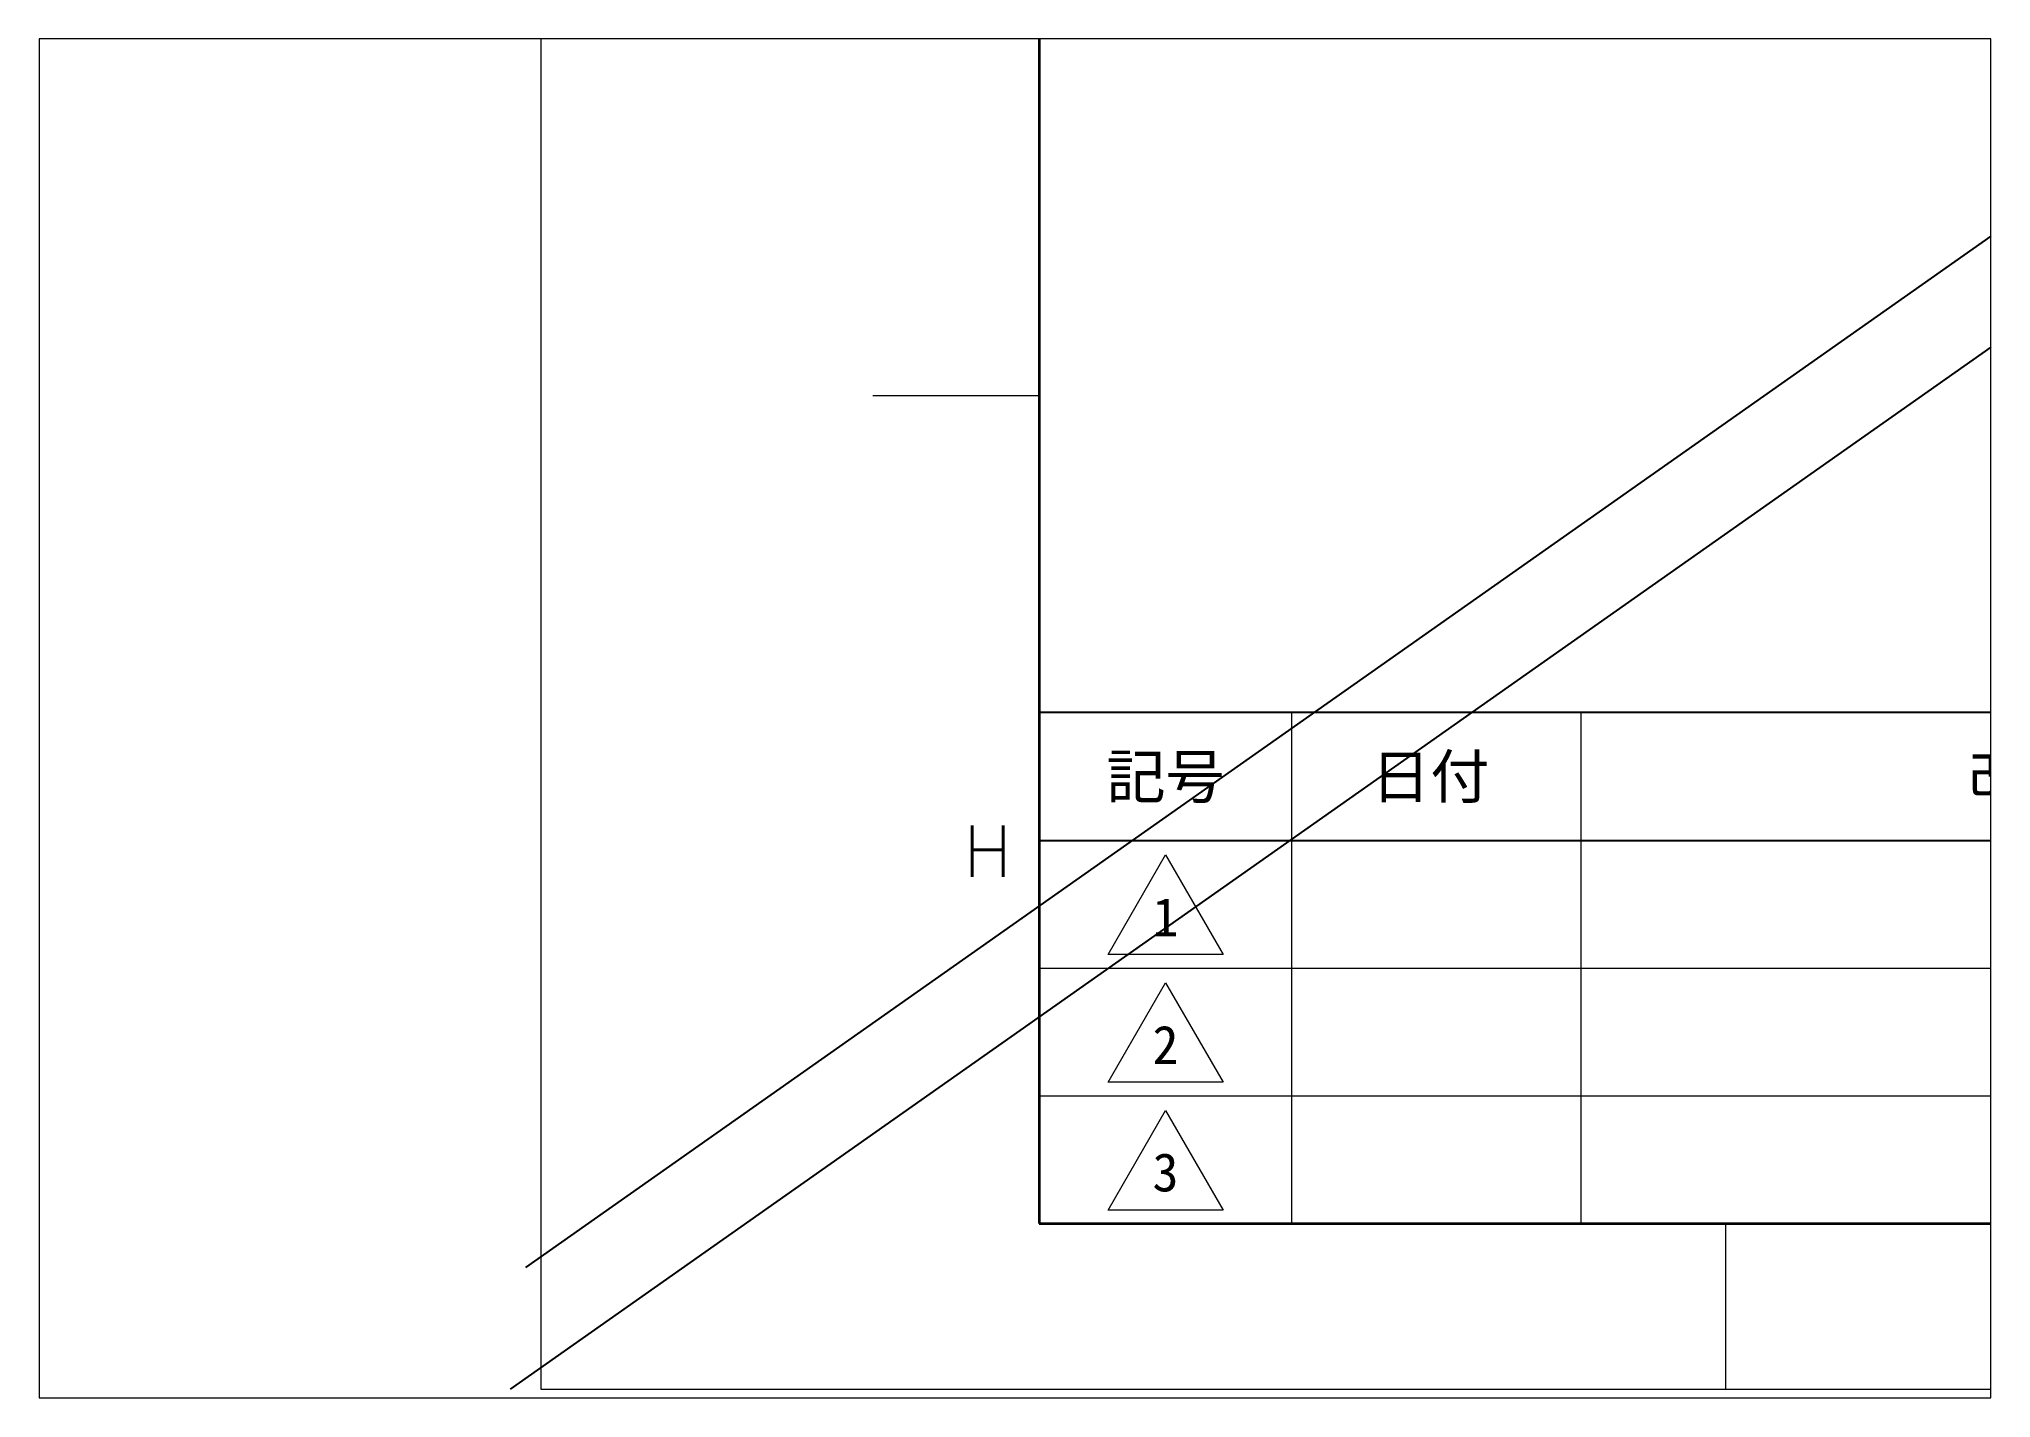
# Paper-space layout 'レイアウト1' of a CAD drawing. Header units: millimetres. Extents: x 29 to 258, y 20 to 179.
# The model-space entities are those that its viewports show. They can reach past a viewport. Long polylines and large blocks are cut down to what shows.
import ezdxf
from ezdxf.enums import TextEntityAlignment as Align

# ---------------------------------------------------------------- set-up
doc = ezdxf.new("R2010")
doc.units = ezdxf.units.MM
doc.header["$LTSCALE"] = 1.6
doc.layers.add('01_NORMAL', color=7, linetype='Continuous', lineweight=25)
doc.layers.add('90_FRAME', color=5, linetype='Continuous', lineweight=35)
doc.layers.add('91_BLANK', color=5, linetype='Continuous', lineweight=0, plot=False)
doc.styles.add('KSS_TXT', font='txt.shx', dxfattribs={"bigfont": 'extfont2.shx'})
doc.styles.add('MS_G', font='MS Gothic.ttf')
doc.styles.add('表題用', font='MS PGothic.ttf')

msp = doc.modelspace()

# ---------------------------------------------------------------- linework, layer by layer
for p, q in [((2348.722, 1682.424), (-3.369, 26.932)), ((2345.353, 1655.492), (-6.737, 0))]:
    msp.add_line(p, q)
at = {"layer": '90_FRAME', "color": 4, "lineweight": 13}
for p, q in [((110.322, 219.928), (73.51, 219.928)), ((262.346, 0), (262.346, 36.647))]:
    msp.add_line(p, q, dxfattribs=at)
at = {"layer": '90_FRAME', "color": 0, "lineweight": 13}
for p, q in [((166.322, 36.647), (166.322, 149.79)), ((230.322, 36.647), (230.322, 149.79)), ((110.322, 93.219), (518.322, 93.219)), ((110.322, 64.933), (518.322, 64.933))]:
    msp.add_line(p, q, dxfattribs=at)
at = {"layer": '90_FRAME', "color": 0, "lineweight": 25}
msp.add_line((110.322, 121.504), (518.322, 121.504), dxfattribs=at)
at = {"layer": '90_FRAME'}
msp.add_lwpolyline([(110.322, 36.647), (2315.279, 36.647), (2315.279, 1613), (110.322, 1613)], close=True, dxfattribs=at)
at = {"layer": '90_FRAME', "color": 0, "lineweight": 25}
msp.add_lwpolyline([(110.322, 36.647), (518.322, 36.647), (518.322, 149.79), (110.322, 149.79)], close=True, dxfattribs=at)
at = {"layer": '90_FRAME', "color": 0, "lineweight": 13}
for points in [[(125.594, 96.223), (138.322, 118.269), (151.051, 96.223), (125.594, 96.223)], [(125.594, 67.937), (138.322, 89.984), (151.051, 67.937), (125.594, 67.937)], [(125.594, 39.652), (138.322, 61.698), (151.051, 39.652), (125.594, 39.652)]]:
    msp.add_lwpolyline(points, dxfattribs=at)
at = {"layer": '91_BLANK'}
msp.add_lwpolyline([(0, 0), (2352.09, 0), (2352.09, 1655.492), (0, 1655.492)], close=True, dxfattribs=at)

# ---------------------------------------------------------------- texts
at = {"layer": '90_FRAME', "color": 0, "style": '表題用'}
for s, p in [('記号', (138.322, 135.647)), ('日付', (196.948, 135.647))]:
    msp.add_text(s, height=9.6, dxfattribs=at).set_placement(p, align=Align.MIDDLE_CENTER)
msp.add_text('改訂内容', height=9.6, dxfattribs=at).set_placement((342.322, 135.647), align=Align.MIDDLE)
at = {"layer": '90_FRAME', "color": 0, "lineweight": 13, "style": 'KSS_TXT'}
msp.add_text('H', height=11.36, dxfattribs=at).set_placement((93.599, 119.111), align=Align.MIDDLE_LEFT)
at = {"layer": '90_FRAME', "color": 0, "lineweight": 13, "style": 'MS_G'}
for s, p in [('1', (138.322, 104.533)), ('2', (138.322, 76.247)), ('3', (138.322, 47.962))]:
    msp.add_text(s, height=8.486, dxfattribs=at).set_placement(p, align=Align.MIDDLE)

psp = doc.layouts.new('レイアウト1')

# ---------------------------------------------------------------- viewports
at = {"layer": '01_NORMAL'}
psp.add_viewport(center=(143.2, 99.71), size=(229.12, 159.5289), view_center_point=(104.994, 148.5), view_height=300.88387, dxfattribs=at)

doc.saveas('drawing.dxf')
